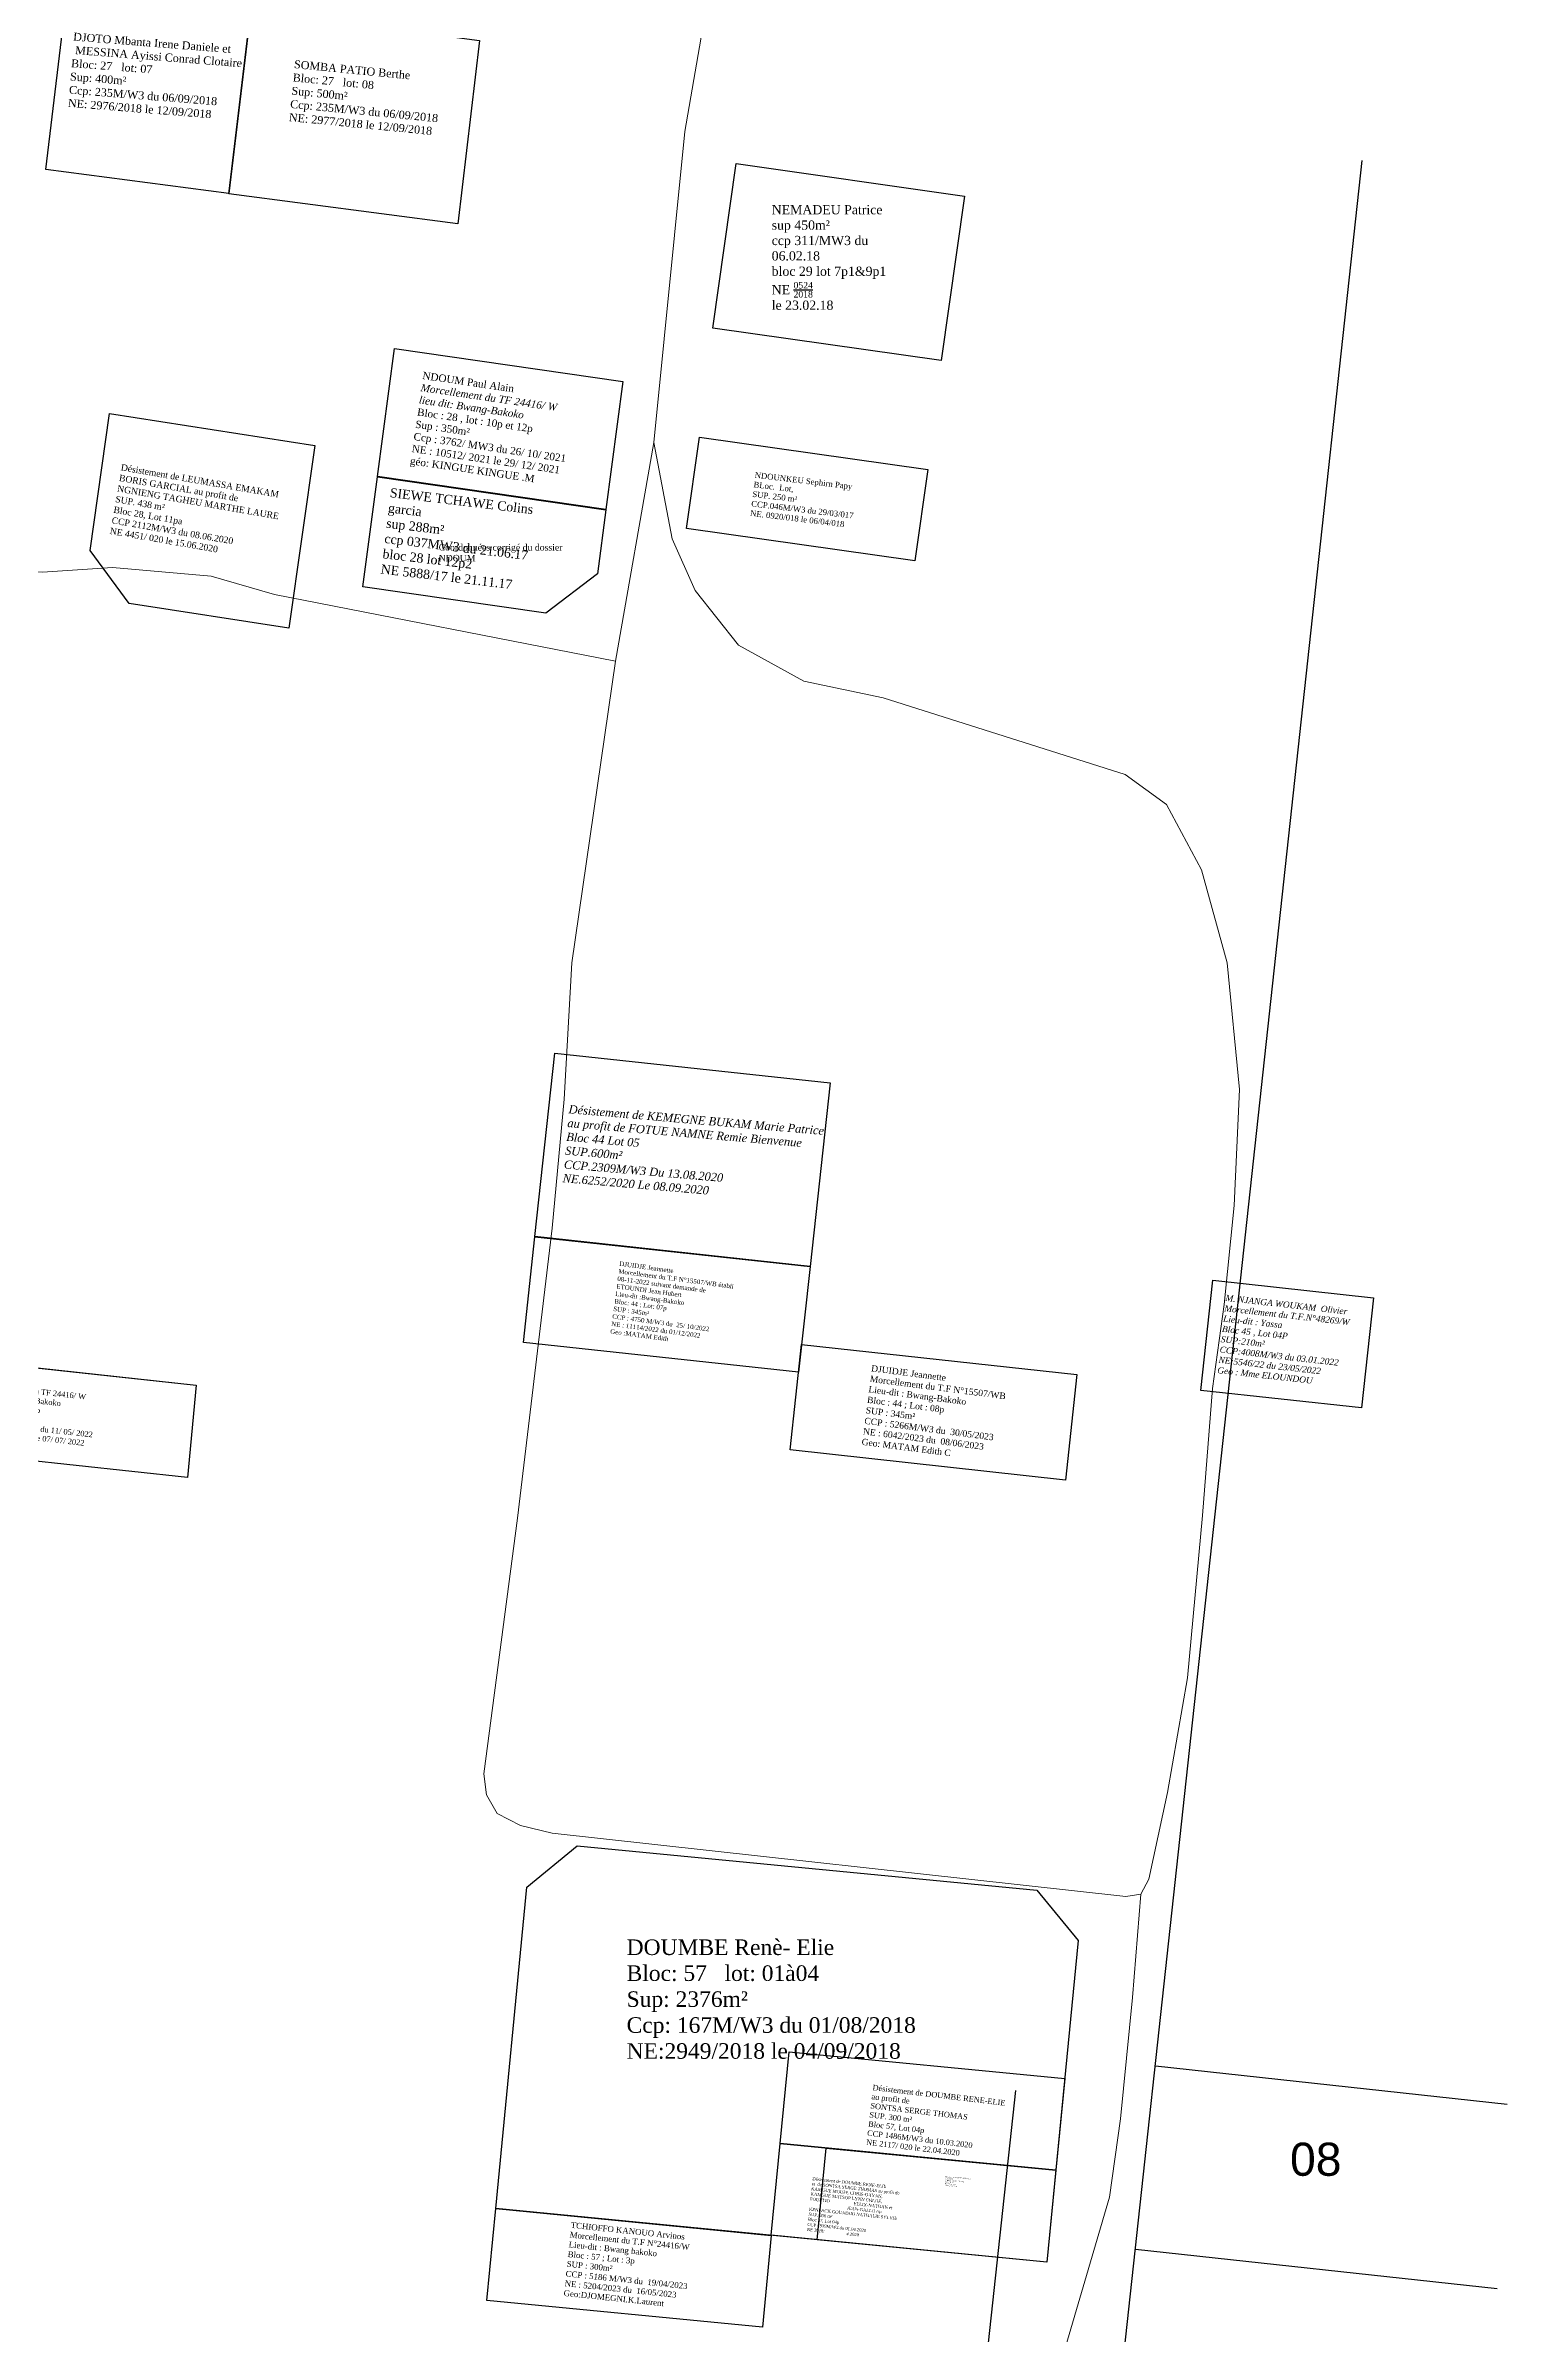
# Model space of a CAD drawing. Header units: millimetres. Extents: x 587399 to 927168, y 438565 to 1444955.
# Drawn here: x 591290.1 to 591448.5, y 440157.4 to 440405.3 of the extents above; entities that cross this region are included whole.
import ezdxf

# ---------------------------------------------------------------- set-up
doc = ezdxf.new("R2010")
doc.units = ezdxf.units.MM
doc.header["$LTSCALE"] = 2
for name, color, linetype in [('Cotation Linéaire', 255, 'Continuous'), ('COURBNIVEAU', 150, 'Continuous'), ('DOSENCOURS', 150, 'Continuous'), ('end maj 26 02 2021', 7, 'Continuous'), ('MAJ DEC 2021', 234, 'Continuous'), ('Parcelle MAJ', 6, 'Continuous'), ('TFETAT', 12, 'Continuous')]:
    doc.layers.add(name, color=color, linetype=linetype)
doc.layers.add('MAJ APRES LE 13.01.2023', color=222, linetype='Continuous', lineweight=30)
doc.layers.add('Roads_others', color=24, linetype='Continuous', lineweight=9)
doc.styles.get("Standard").update_dxf_attribs({"font": 'arial.ttf'})
doc.styles.add('Times 1.0', font='times.ttf', dxfattribs={"width": 0.99, "height": 1})
doc.styles.add('Times 3.0', font='times.ttf', dxfattribs={"width": 0.99, "height": 3})

msp = doc.modelspace()

# ---------------------------------------------------------------- linework, layer by layer
at = {"color": 7, "lineweight": -3, "flags": 128}
msp.add_lwpolyline([(591327.895, 440372.535), (591352.636, 440368.967), (591350.815, 440355.091), (591326.073, 440358.65)], close=True, dxfattribs=at)
at = {"flags": 128}
msp.add_lwpolyline([(591343.115, 440276.258), (591372.943, 440273.043), (591371.7, 440261.61), (591341.873, 440264.825)], close=True, dxfattribs=at)
at = {"color": 5, "flags": 128}
msp.add_lwpolyline([(591416.596, 440271.564), (591433.994, 440269.674), (591432.697, 440257.744), (591415.3, 440259.631)], close=True, dxfattribs=at)
at = {"layer": 'COURBNIVEAU', "color": 7, "linetype": 'ByBlock', "ltscale": 0.0014}
for p, q in [((591400.881, 440099.189), (591432.784, 440392.915)), ((591410.358, 440186.436), (591448.487, 440182.29)), ((591408.196, 440166.553), (591447.406, 440162.29))]:
    msp.add_line(p, q, dxfattribs=at)
at = {"layer": 'DOSENCOURS', "color": 7, "linetype": 'ByBlock'}
msp.add_line((591395.207, 440183.774), (591381.799, 440060.09), dxfattribs=at)
at = {"layer": 'end maj 26 02 2021', "color": 150}
for points in [[(591292.492, 440411.81), (591312.344, 440409.185), (591309.969, 440389.325), (591290.12, 440391.949)], [(591292.492, 440411.81), (591312.344, 440409.185), (591309.969, 440389.325), (591290.12, 440391.949)], [(591312.344, 440409.185), (591337.13, 440405.907), (591334.755, 440386.047), (591309.965, 440389.293)], [(591312.344, 440409.185), (591337.13, 440405.907), (591334.755, 440386.047), (591309.965, 440389.293)], [(591360.944, 440362.941), (591385.686, 440359.428), (591384.29, 440349.526), (591359.538, 440353.04)], [(591360.944, 440362.941), (591385.686, 440359.428), (591384.29, 440349.526), (591359.538, 440353.04)]]:
    msp.add_lwpolyline(points, close=True, dxfattribs=at)
at = {"layer": 'end maj 26 02 2021', "color": 150, "flags": 128}
msp.add_lwpolyline([(591364.926, 440392.57), (591389.669, 440389.058), (591387.137, 440371.231), (591362.394, 440374.742)], close=True, dxfattribs=at)
msp.add_lwpolyline([(591364.926, 440392.57), (591389.669, 440389.058), (591387.137, 440371.231), (591362.394, 440374.742)], close=True, dxfattribs=at)
at = {"layer": 'end maj 26 02 2021', "color": 150, "lineweight": -3, "flags": 128}
for points in [[(591297.033, 440365.481), (591319.268, 440362.028), (591316.444, 440342.228), (591299.149, 440344.914), (591294.914, 440350.632), (591297.033, 440365.481)], [(591297.033, 440365.481), (591319.268, 440362.028), (591316.444, 440342.228), (591299.149, 440344.914), (591294.914, 440350.632), (591297.033, 440365.481)], [(591345.282, 440296.193), (591375.106, 440292.953), (591372.945, 440273.071), (591343.121, 440276.313)], [(591345.282, 440296.193), (591375.106, 440292.953), (591372.945, 440273.071), (591343.121, 440276.313)], [(591347.7, 440210.29), (591397.51, 440205.46), (591402, 440200), (591398.59, 440165.17), (591338.87, 440170.96), (591342.24, 440205.8)], [(591347.7, 440210.29), (591397.51, 440205.46), (591402, 440200), (591398.59, 440165.17), (591338.87, 440170.96), (591342.24, 440205.8)], [(591370.68, 440187.97), (591400.54, 440185.07), (591399.56, 440175.12), (591369.7, 440178.02)], [(591370.68, 440187.97), (591400.54, 440185.07), (591399.56, 440175.12), (591369.7, 440178.02)], [(591369.71, 440178.02), (591399.56, 440175.12), (591398.596, 440165.169), (591368.73, 440168.07)], [(591369.71, 440178.02), (591399.56, 440175.12), (591398.596, 440165.169), (591368.73, 440168.07)], [(591374.68, 440177.53), (591399.56, 440175.12), (591398.59, 440165.17), (591373.71, 440167.58)], [(591374.68, 440177.53), (591399.56, 440175.12), (591398.59, 440165.17), (591373.71, 440167.58)]]:
    msp.add_lwpolyline(points, close=True, dxfattribs=at)
at = {"layer": 'end maj 26 02 2021', "color": 2, "linetype": 'ByBlock', "lineweight": -3, "ltscale": 0.0014, "flags": 128}
msp.add_lwpolyline([(591326.065, 440358.625), (591350.807, 440355.066), (591349.896, 440348.123), (591344.305, 440343.874), (591324.493, 440346.727)], close=True, dxfattribs=at)
at = {"layer": 'MAJ APRES LE 13.01.2023', "flags": 128}
for points in [[(591372.027, 440264.618), (591401.849, 440261.35), (591400.606, 440249.917), (591370.785, 440253.188)], [(591338.87, 440170.96), (591368.736, 440168.064), (591367.775, 440158.113), (591337.908, 440160.998)]]:
    msp.add_lwpolyline(points, close=True, dxfattribs=at)
at = {"layer": 'Parcelle MAJ', "lineweight": 30}
for p, q in [((591276.34, 440263.46), (591306.43, 440260.19)), ((591306.43, 440260.19), (591305.48, 440250.18))]:
    msp.add_line(p, q, dxfattribs=at)
at = {"layer": 'Parcelle MAJ', "lineweight": 30, "flags": 128}
msp.add_lwpolyline([(591276.34, 440263.46), (591306.43, 440260.19), (591305.48, 440250.18), (591275.26, 440253.46), (591276.34, 440263.46)], dxfattribs=at)
at = {"layer": 'Roads_others'}
for points in [[(591360.96, 440458.327), (591366.328, 440451.976), (591367.525, 440443.244), (591359.379, 440396.066), (591355.993, 440362.334), (591351.842, 440338.673), (591347.112, 440305.98), (591346.305, 440291.188), (591344.987, 440277.213), (591341.221, 440245.781), (591337.597, 440218.085), (591337.865, 440215.786), (591339.022, 440213.798), (591341.554, 440212.463), (591345.008, 440211.659), (591407.141, 440204.768), (591408.784, 440205.024)], [(591351.842, 440338.673), (591314.91, 440345.877), (591308.058, 440347.871), (591297.344, 440348.822), (591289.75, 440348.295), (591282.611, 440348.763), (591278.726, 440349.025), (591236.445, 440353.493), (591170.259, 440360.27), (591160.723, 440360.15), (591111.44, 440361.206), (591096.553, 440361.191), (591081.74, 440364.283), (591065.803, 440369.297), (591055.743, 440370.989), (591043.086, 440372.16), (591024.112, 440373.246), (591008.624, 440373.375), (590997.012, 440373.441), (590984.876, 440374.534), (590960.525, 440379.097), (590916.3, 440385.708)], [(591355.993, 440362.334), (591358.013, 440351.912), (591360.472, 440346.298), (591365.174, 440340.378), (591372.25, 440336.472), (591380.878, 440334.7), (591407.098, 440326.369), (591411.564, 440323.124), (591415.368, 440316.03), (591418.131, 440305.973), (591419.488, 440292.223), (591418.901, 440279.653), (591417.802, 440268.929), (591416.545, 440259.829), (591415.471, 440246.076), (591413.823, 440228.476), (591411.671, 440216.048), (591409.637, 440206.649), (591408.784, 440205.024)], [(591408.784, 440205.024), (591407.896, 440193.857), (591406.566, 440180.69), (591405.387, 440172.188), (591396.115, 440140.606), (591395.08, 440131.364), (591394.07, 440098.375), (591394.996, 440071.458), (591396.787, 440067.613), (591399.611, 440063.039), (591408.113, 440054.768), (591427.037, 440037.176), (591429.128, 440032.745), (591429.655, 440028.379), (591429.294, 440011.742), (591424.117, 439982.01)]]:
    msp.add_lwpolyline(points, dxfattribs=at)

# ---------------------------------------------------------------- texts
at = {"color": 7, "lineweight": -3, "insert": (591332.691, 440351.343), "char_height": 0.7, "width": 19.355, "attachment_point": 1}
msp.add_mtext('{\\fTimes New Roman|b0|i0|c0|p18;\\C1;Coordonnées corrigé du dossier\\PNDOUM}', dxfattribs=at)
at = {"color": 3, "insert": (591352.309, 440273.619), "char_height": 0.49282, "width": 36.85232, "attachment_point": 1, "rotation": 352.37461}
msp.add_mtext('{\\fTimes New Roman|b0|i0|c0|p18;DJUIDJE Jeannette\\P\\C1;Morcellement du T.F N°15507/WB établi \\P08-11-2022 suivant demande de \\PETOUNDI Jean Hubert\\P\\C256;Lieu-dit :Bwang-Bakoko\\PBloc: 44 ; Lot: 07p\\PSUP : 345m²\\PCCP : 4750 M/W3 du  25/ 10/2022\\PNE : 11114/2022 du 01/12/2022\\P\\C1;Geo :MATAM Edith}', dxfattribs=at)
at = {"color": 7, "insert": (591417.998, 440270.003), "char_height": 0.67474, "width": 42.61275, "attachment_point": 1, "rotation": 353.59603}
msp.add_mtext('{\\fTimes New Roman|b0|i1|c0|p18;M. NJANGA WOUKAM  Olivier\\P\\C1;Morcellement du T.F.N°48269/W\\P\\C7;Lieu-dit : Yassa\\PBloc 45 , Lot 04P\\PSUP:210m²\\PCCP:4008M/W3 du 03.01.2022\\PNE:5546/22 du 23/05/2022\\PGeo : Mme ELOUNDOU}', dxfattribs=at)
at = {"layer": 'Cotation Linéaire', "lineweight": 30, "insert": (591283.338, 440261.455), "char_height": 0.6, "width": 33.16567, "attachment_point": 1, "rotation": 353.80551, "style": 'Times 3.0'}
msp.add_mtext('{\\fTimes New Roman|b0|i0|c186|p18;MBE Ines Aimé\\P\\fTimes New Roman|b0|i0|c0|p18;\\C1;Morcellement du TF 24416/ W\\Plieu dit: Bwang-Bakoko\\P\\fTimes New Roman|b0|i0|c186|p18;\\C256;Bloc : 43 , lot : 9p \\PSup : 350m²\\PCcp : 4371/ MW3 du 11/ 05/ 2022\\PNE : 8158/ 2022 le 07/ 07/ 2022\\P\\H0.6667x;\\C1;Géo: SONE Eric Giovanni}', dxfattribs=at)
at = {"layer": 'end maj 26 02 2021', "attachment_point": 1}
for s, width, heights, insert, char_height, rotation in [('{\\fTimes New Roman|b0|i0|c0|p18;DJOTO Mbanta Irene Daniele et\\P MESSINA Ayissi Conrad Clotaire\\PBloc: 27   lot: 07\\PSup: 400m²\\PCcp: 235M/W3 du 06/09/2018\\PNE: 2976/2018 le 12/09/2018}', 299.72638, [132.291], (591293.132, 440406.775), 0.86593, 355.49346), ('{\\fTimes New Roman|b0|i0|c0|p18;DJOTO Mbanta Irene Daniele et\\P MESSINA Ayissi Conrad Clotaire\\PBloc: 27   lot: 07\\PSup: 400m²\\PCcp: 235M/W3 du 06/09/2018\\PNE: 2976/2018 le 12/09/2018}', 299.72638, [132.291], (591293.132, 440406.775), 0.86593, 355.49346), ('{\\fTimes New Roman|b0|i0|c0|p18;SOMBA PATIO Berthe\\PBloc: 27   lot: 08\\PSup: 500m²\\PCcp: 235M/W3 du 06/09/2018\\PNE: 2977/2018 le 12/09/2018}', 299.72638, [132.291], (591317.075, 440403.794), 0.86593, 354.43036), ('{\\fTimes New Roman|b0|i0|c0|p18;SOMBA PATIO Berthe\\PBloc: 27   lot: 08\\PSup: 500m²\\PCcp: 235M/W3 du 06/09/2018\\PNE: 2977/2018 le 12/09/2018}', 299.72638, [132.291], (591317.075, 440403.794), 0.86593, 354.43036), ('{\\fTimes New Roman|b0|i0|c0|p18;NDOUNKEU Sephirn Papy\\PBLoc.  Lot, \\PSUP. 250 m²\\PCCP.046M/W3 du 29/03/017\\PNE. 0920/018 le 06/04/018}', 73.87489, [22.203], (591366.984, 440359.156), 0.625, 353.1953), ('{\\fTimes New Roman|b0|i0|c0|p18;NDOUNKEU Sephirn Papy\\PBLoc.  Lot, \\PSUP. 250 m²\\PCCP.046M/W3 du 29/03/017\\PNE. 0920/018 le 06/04/018}', 73.87489, [22.203], (591366.984, 440359.156), 0.625, 353.1953)]:
    msp.add_mtext_dynamic_manual_height_columns(s, width=width, gutter_width=12.5, heights=heights, dxfattribs=dict(at, insert=insert, char_height=char_height, rotation=rotation))
at = {"layer": 'end maj 26 02 2021', "color": 150, "linetype": 'ByBlock', "lineweight": -3, "ltscale": 0.0014, "insert": (591368.782, 440388.08), "char_height": 1, "width": 14.8861, "attachment_point": 1, "style": 'Times 1.0'}
msp.add_mtext('\\A1;NEMADEU Patrice\\Psup 450m²\\Pccp 311/MW3 du 06.02.18\\Pbloc 29 lot 7p1&9p1\\PNE {\\H0.7x;\\S0524/2018;}\\Ple 23.02.18', dxfattribs=at)
msp.add_mtext('\\A1;NEMADEU Patrice\\Psup 450m²\\Pccp 311/MW3 du 06.02.18\\Pbloc 29 lot 7p1&9p1\\PNE {\\H0.7x;\\S0524/2018;}\\Ple 23.02.18', dxfattribs=at)
at = {"layer": 'end maj 26 02 2021', "color": 150, "linetype": 'ByBlock', "lineweight": -3, "ltscale": 0.0014, "attachment_point": 1, "style": 'Times 1.0'}
for s, insert, char_height, width, rotation in [('{\\C1;Désistement de LEUMASSA EMAKAM\\PBORIS GARCIAL au profit de\\C256;\\PNGNIENG TAGHEU MARTHE LAURE\\PSUP. 438 m²\\PBloc 28, Lot 11pa\\PCCP 2112M/W3 du 08.06.2020\\PNE 4451/ 020 le 15.06.2020}', (591298.33, 440360.036), 0.7, 25.45313, 350.17534), ('{\\fTimes New Roman|b0|i0|c186|p18;\\C1;Désistement de LEUMASSA EMAKAM\\PBORIS GARCIAL au profit de\\C256;\\PNGNIENG TAGHEU MARTHE LAURE\\PSUP. 438 m²\\PBloc 28, Lot 11pa\\PCCP 2112M/W3 du 08.06.2020\\PNE 4451/ 020 le 15.06.2020}', (591298.33, 440360.036), 0.7, 25.45313, 350.17534), ('SIEWE TCHAWE Colins garcia\\Psup 288m²\\Pccp 037MW3 du 21.06.17\\Pbloc 28 lot 12p2\\PNE 5888/17 le 21.11.17', (591327.481, 440357.431), 1, 17.35995, 353.21088), ('{\\fTimes New Roman|b0|i1|c186|p18;\\C1;Désistement de \\fTimes New Roman|b0|i1|c0|p18;KEMEGNE BUKAM Marie Patrice \\P\\fTimes New Roman|b0|i1|c186|p18;au profit de\\fTimes New Roman|b0|i1|c0|p18; \\C256;FOTUE NAMNE Remie Bienvenue \\fTimes New Roman|b0|i1|c186|p18;\\P\\fTimes New Roman|b0|i1|c0|p18;Bloc 44 Lot 05\\PSUP.600m²\\P\\fTimes New Roman|b0|i1|c186|p18;CCP\\fTimes New Roman|b0|i1|c0|p18;.2309M/W3 Du 13.08.2020\\P\\fTimes New Roman|b0|i1|c186|p18;NE\\fTimes New Roman|b0|i1|c0|p18;.6252/2020 Le 08.09.2020}', (591346.822, 440290.568), 0.9, 37.57308, 355.1296), ('{\\fTimes New Roman|b0|i1|c186|p18;\\C1;Désistement de \\fTimes New Roman|b0|i1|c0|p18;KEMEGNE BUKAM Marie Patrice \\P\\fTimes New Roman|b0|i1|c186|p18;au profit de\\fTimes New Roman|b0|i1|c0|p18; \\C256;FOTUE NAMNE Remie Bienvenue \\fTimes New Roman|b0|i1|c186|p18;\\P\\fTimes New Roman|b0|i1|c0|p18;Bloc 44 Lot 05\\PSUP.600m²\\P\\fTimes New Roman|b0|i1|c186|p18;CCP\\fTimes New Roman|b0|i1|c0|p18;.2309M/W3 Du 13.08.2020\\P\\fTimes New Roman|b0|i1|c186|p18;NE\\fTimes New Roman|b0|i1|c0|p18;.6252/2020 Le 08.09.2020}', (591346.822, 440290.568), 0.9, 37.57308, 355.1296), ('{\\fTimes New Roman|b0|i0|c186|p18;\\C1;Désistement de DOUMBE RENE-ELIE\\Pau profit de\\P\\C256;SONTSA SERGE THOMAS\\PSUP. \\fTimes New Roman|b0|i0|c0|p18;300\\fTimes New Roman|b0|i0|c186|p18; m²\\PBloc 57, Lot 04p\\PCCP \\fTimes New Roman|b0|i0|c0|p18;1486\\fTimes New Roman|b0|i0|c186|p18;M/W3 du \\fTimes New Roman|b0|i0|c0|p18;10\\fTimes New Roman|b0|i0|c186|p18;.0\\fTimes New Roman|b0|i0|c0|p18;3\\fTimes New Roman|b0|i0|c186|p18;.20\\fTimes New Roman|b0|i0|c0|p18;20\\fTimes New Roman|b0|i0|c186|p18;\\PNE \\fTimes New Roman|b0|i0|c0|p18;2117\\fTimes New Roman|b0|i0|c186|p18;/ 0\\fTimes New Roman|b0|i0|c0|p18;20\\fTimes New Roman|b0|i0|c186|p18; le \\fTimes New Roman|b0|i0|c0|p18;22\\fTimes New Roman|b0|i0|c186|p18;.0\\fTimes New Roman|b0|i0|c0|p18;4\\fTimes New Roman|b0|i0|c186|p18;.20\\fTimes New Roman|b0|i0|c0|p18;20}', (591379.755, 440184.4), 0.595977, 21.63426, 353.25794), ('{\\fTimes New Roman|b0|i0|c186|p18;\\C1;Désistement de DOUMBE RENE-ELIE\\Pau profit de\\P\\C256;SONTSA SERGE THOMAS\\PSUP. \\fTimes New Roman|b0|i0|c0|p18;300\\fTimes New Roman|b0|i0|c186|p18; m²\\PBloc 57, Lot 04p\\PCCP \\fTimes New Roman|b0|i0|c0|p18;1486\\fTimes New Roman|b0|i0|c186|p18;M/W3 du \\fTimes New Roman|b0|i0|c0|p18;10\\fTimes New Roman|b0|i0|c186|p18;.0\\fTimes New Roman|b0|i0|c0|p18;3\\fTimes New Roman|b0|i0|c186|p18;.20\\fTimes New Roman|b0|i0|c0|p18;20\\fTimes New Roman|b0|i0|c186|p18;\\PNE \\fTimes New Roman|b0|i0|c0|p18;2117\\fTimes New Roman|b0|i0|c186|p18;/ 0\\fTimes New Roman|b0|i0|c0|p18;20\\fTimes New Roman|b0|i0|c186|p18; le \\fTimes New Roman|b0|i0|c0|p18;22\\fTimes New Roman|b0|i0|c186|p18;.0\\fTimes New Roman|b0|i0|c0|p18;4\\fTimes New Roman|b0|i0|c186|p18;.20\\fTimes New Roman|b0|i0|c0|p18;20}', (591379.755, 440184.4), 0.595977, 21.63426, 353.25794), ('{\\fTimes New Roman|b0|i0|c186|p18;\\C1;Désistement de DOUMBE RENE-ELIE\\P\\fTimes New Roman|b0|i0|c0|p18;et  de SONTSA SERGE THOMAS \\fTimes New Roman|b0|i0|c186|p18;au profit de\\P\\fTimes New Roman|b0|i0|c0|p18;\\C256;KAMGUE MOUFE CHRIS-DAYAN, KAMGUE MATSOP LYNN CHLOE, FOUETIO KENFACK FELIX-NATHAN et FOUETIO JIOTSA JEAN-GALLO r/p KENFACK GOUADJIO NATHALIE SYLVIE\\fTimes New Roman|b0|i0|c186|p18;\\PSUP. \\fTimes New Roman|b0|i0|c0|p18;300\\fTimes New Roman|b0|i0|c186|p18; m²\\PBloc 57, Lot 04p\\PCCP \\fTimes New Roman|b0|i0|c0|p18;1939\\fTimes New Roman|b0|i0|c186|p18;M/W3 du 0\\fTimes New Roman|b0|i0|c0|p18;1\\fTimes New Roman|b0|i0|c186|p18;.0\\fTimes New Roman|b0|i0|c0|p18;4\\fTimes New Roman|b0|i0|c186|p18;.20\\fTimes New Roman|b0|i0|c0|p18;20\\fTimes New Roman|b0|i0|c186|p18;\\PNE 2\\fTimes New Roman|b0|i0|c0|p18;018\\fTimes New Roman|b0|i0|c186|p18;/ 0\\fTimes New Roman|b0|i0|c0|p18;20\\fTimes New Roman|b0|i0|c186|p18; le 23.0\\fTimes New Roman|b0|i0|c0|p18;4\\fTimes New Roman|b0|i0|c186|p18;.20\\fTimes New Roman|b0|i0|c0|p18;20}', (591373.204, 440174.381), 0.331681, 9.85255, 353.856), ('{\\fTimes New Roman|b0|i0|c186|p18;\\C1;Désistement de DOUMBE RENE-ELIE\\P\\fTimes New Roman|b0|i0|c0|p18;et  de SONTSA SERGE THOMAS \\fTimes New Roman|b0|i0|c186|p18;au profit de\\P\\fTimes New Roman|b0|i0|c0|p18;\\C256;KAMGUE MOUFE CHRIS-DAYAN, KAMGUE MATSOP LYNN CHLOE, FOUETIO KENFACK FELIX-NATHAN et FOUETIO JIOTSA JEAN-GALLO r/p KENFACK GOUADJIO NATHALIE SYLVIE\\fTimes New Roman|b0|i0|c186|p18;\\PSUP. \\fTimes New Roman|b0|i0|c0|p18;300\\fTimes New Roman|b0|i0|c186|p18; m²\\PBloc 57, Lot 04p\\PCCP \\fTimes New Roman|b0|i0|c0|p18;1939\\fTimes New Roman|b0|i0|c186|p18;M/W3 du 0\\fTimes New Roman|b0|i0|c0|p18;1\\fTimes New Roman|b0|i0|c186|p18;.0\\fTimes New Roman|b0|i0|c0|p18;4\\fTimes New Roman|b0|i0|c186|p18;.20\\fTimes New Roman|b0|i0|c0|p18;20\\fTimes New Roman|b0|i0|c186|p18;\\PNE 2\\fTimes New Roman|b0|i0|c0|p18;018\\fTimes New Roman|b0|i0|c186|p18;/ 0\\fTimes New Roman|b0|i0|c0|p18;20\\fTimes New Roman|b0|i0|c186|p18; le 23.0\\fTimes New Roman|b0|i0|c0|p18;4\\fTimes New Roman|b0|i0|c186|p18;.20\\fTimes New Roman|b0|i0|c0|p18;20}', (591373.204, 440174.381), 0.331681, 9.85255, 353.856), ('{\\C1;Désistement de DOUMBE RENE-ELIE\\Pau profit de\\P\\C256;SONTSA SERGE THOMAS\\PSUP. 250 m²\\PBloc 57, Lot 04p\\PCCP 727M/W3 du 06.05.2019\\PNE 2277/ 019 le 23.05.2019}', (591387.628, 440174.484), 0.11346, 8.60295, 355.06781), ('{\\C1;Désistement de DOUMBE RENE-ELIE\\Pau profit de\\P\\C256;SONTSA SERGE THOMAS\\PSUP. 250 m²\\PBloc 57, Lot 04p\\PCCP 727M/W3 du 06.05.2019\\PNE 2277/ 019 le 23.05.2019}', (591387.628, 440174.484), 0.11346, 8.60295, 355.06781)]:
    msp.add_mtext(s, dxfattribs=dict(at, insert=insert, char_height=char_height, width=width, rotation=rotation))
at = {"layer": 'end maj 26 02 2021', "color": 150, "lineweight": -3, "insert": (591353.06, 440200.132), "char_height": 1.68614, "width": 53.32898, "attachment_point": 1}
msp.add_mtext('{\\fTimes New Roman|b0|i0|c186|p18;\\C256;DOUMBE Renè- Elie\\PBloc: 57   lot: 01à04\\PSup: 2376m²\\PCcp: 167M/W3 du 01/08/2018\\PNE:2949/2018 le 04/09/2018}', dxfattribs=at)
msp.add_mtext('{\\fTimes New Roman|b0|i0|c186|p18;\\C256;DOUMBE Renè- Elie\\PBloc: 57   lot: 01à04\\PSup: 2376m²\\PCcp: 167M/W3 du 01/08/2018\\PNE:2949/2018 le 04/09/2018}', dxfattribs=at)
at = {"layer": 'MAJ APRES LE 13.01.2023', "attachment_point": 1}
for s, insert, char_height, width, rotation in [('{\\fTimes New Roman|b0|i0|c0|p18;DJUIDJE Jeannette\\C7;\\P\\C1;Morcellement du T.F N°15507/WB     \\P\\C256;Lieu-dit : Bwang-Bakoko\\PBloc : 44 ; Lot : 08p\\PSUP : 345m²\\PCCP : 5266M/W3 du  30/05/2023\\PNE : 6042/2023 du  08/06/2023\\P\\C2;Geo: MATAM Edith C}', (591379.615, 440262.389), 0.68791, 15.89302, 352.61851), ('{\\fTimes New Roman|b0|i0|c0|p18;\\C7;TCHIOFFO KANOUO Arvinos\\P\\C1;Morcellement du T.F N°24416/W     \\P\\C256;Lieu-dit : Bwang bakoko\\PBloc : 57 ; Lot : 3p\\PSUP : 300m²\\PCCP : 5186 M/W3 du  19/04/2023\\PNE : 5204/2023 du  16/05/2023\\P\\C1;Geo:DJOMEGNI.K.Laurent}', (591347.044, 440169.516), 0.63508, 13.63286, 354.04174)]:
    msp.add_mtext(s, dxfattribs=dict(at, insert=insert, char_height=char_height, width=width, rotation=rotation))
at = {"layer": 'MAJ DEC 2021', "insert": (591331.014, 440370.031), "char_height": 0.8, "width": 18.24469, "attachment_point": 1, "rotation": 351.65553}
msp.add_mtext('{\\fTimes New Roman|b0|i0|c186|p18;NDOUM Paul Alain \\P\\fTimes New Roman|b0|i1|c0|p18;\\C1;Morcellement du TF 24416/ W\\Plieu dit: Bwang-Bakoko\\P\\fTimes New Roman|b0|i0|c186|p18;\\C256;Bloc : 28 , lot : 10p et 12p\\PSup : 350m²\\PCcp : 3762/ MW3 du 26/ 10/ 2021\\PNE : 10512/ 2021 le 29/ 12/ 2021\\Pgéo: KINGUE KINGUE .M}', dxfattribs=at)
at = {"layer": 'TFETAT', "color": 7, "linetype": 'ByBlock', "lineweight": -3}
msp.add_text('08', height=3.5903, dxfattribs=at).set_placement((591424.95, 440174.519))

doc.saveas('drawing.dxf')
